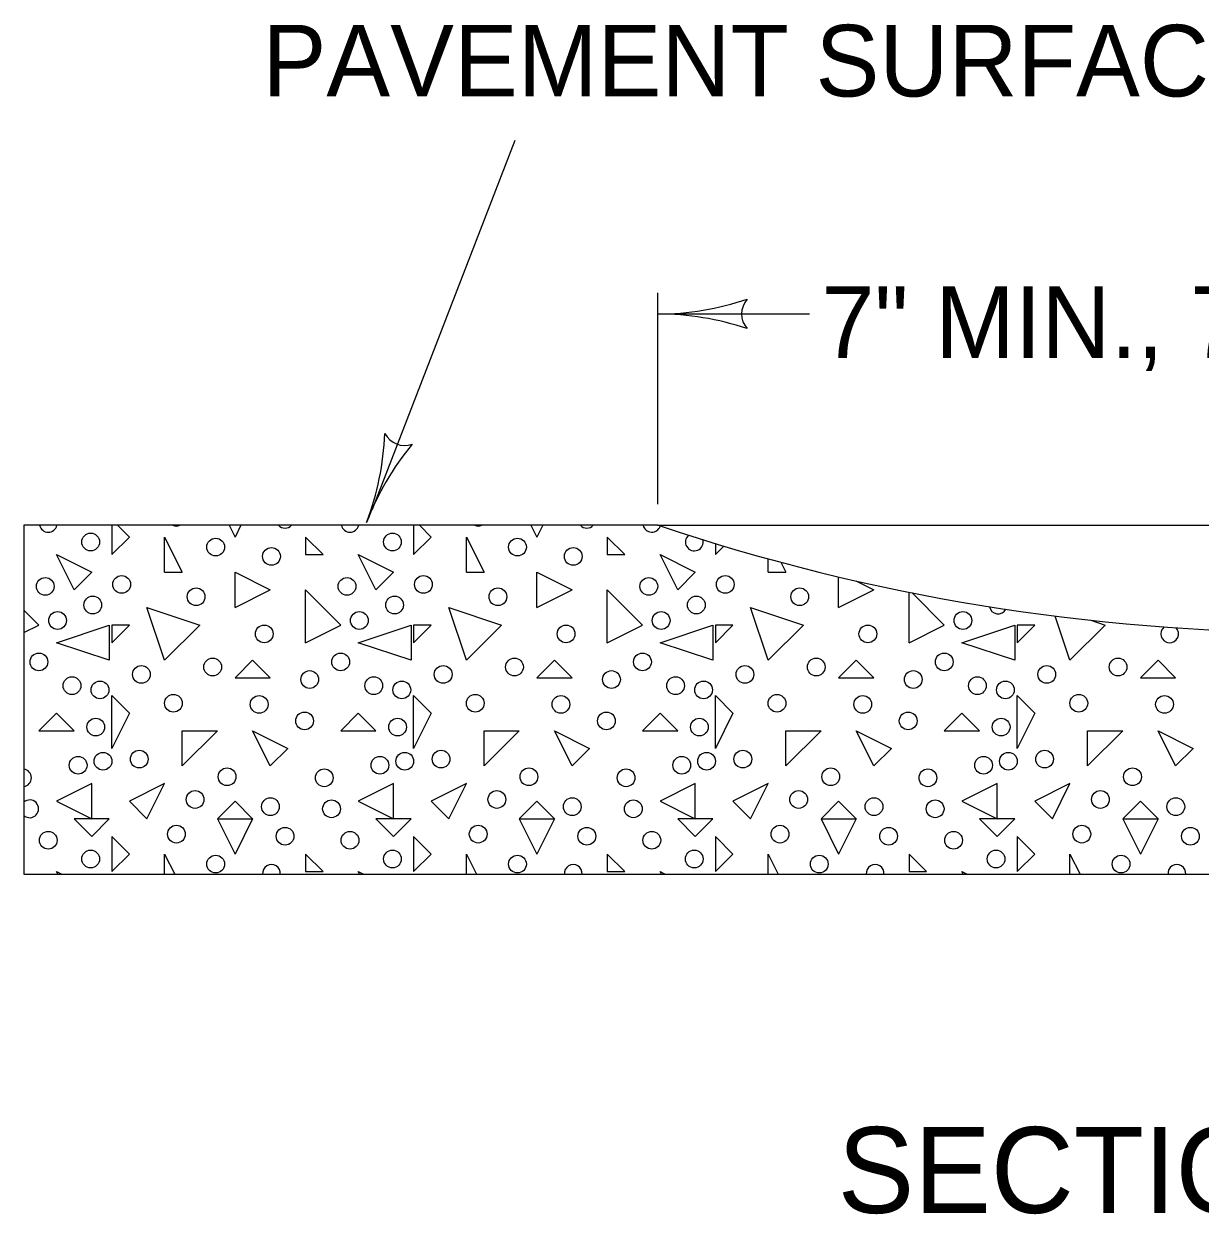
# Model space of a CAD drawing. Extents: x 999.2 to 1036.9, y 999.5 to 1022.6.
# Drawn here: x 1018.283 to 1021.571, y 1006.315 to 1009.641 of the extents above; entities that cross this region are included whole.
import ezdxf

# ---------------------------------------------------------------- set-up
doc = ezdxf.new("R2010")
doc.units = 0
doc.layers.add('Level 1', color=7, linetype='Continuous')

msp = doc.modelspace()

# ---------------------------------------------------------------- linework, layer by layer
at = {"layer": 'Level 1'}
for p, q in [((1019.6554, 1009.3145), (1019.2567, 1008.284)), ((1020.0544, 1008.2985), (1020.0544, 1008.889)), ((1020.0544, 1008.8299), (1020.4785, 1008.8299)), ((1018.2829, 1008.2394), (1018.2829, 1007.2644)), ((1020.0544, 1008.2394), (1018.2829, 1008.2394)), ((1018.5288, 1008.2394), (1018.5288, 1008.1574)), ((1018.578, 1008.2066), (1018.5452, 1008.2394)), ((1018.8568, 1008.2394), (1018.8733, 1008.2066)), ((1018.8897, 1008.2394), (1018.8733, 1008.2066)), ((1019.3722, 1008.2394), (1019.3722, 1008.1574)), ((1019.4214, 1008.2066), (1019.3886, 1008.2394)), ((1019.7002, 1008.2394), (1019.7167, 1008.2066)), ((1019.7331, 1008.2394), (1019.7167, 1008.2066)), ((1020.0544, 1008.2394), (1023.7134, 1008.2394)), ((1018.5288, 1008.1574), (1018.578, 1008.2066)), ((1019.0701, 1008.2066), (1019.0701, 1008.1574)), ((1019.1193, 1008.1574), (1019.0701, 1008.2066)), ((1019.3722, 1008.1574), (1019.4214, 1008.2066)), ((1019.9135, 1008.2066), (1019.9135, 1008.1574)), ((1019.9627, 1008.1574), (1019.9135, 1008.2066)), ((1020.2156, 1008.1883), (1020.2156, 1008.1574)), ((1020.2156, 1008.1574), (1020.2394, 1008.1812)), ((1019.0701, 1008.1574), (1019.1193, 1008.1574)), ((1019.9135, 1008.1574), (1019.9627, 1008.1574)), ((1018.4235, 1008.059), (1018.4727, 1008.1082)), ((1018.6764, 1008.1082), (1018.7256, 1008.1082)), ((1019.2669, 1008.059), (1019.3161, 1008.1082)), ((1019.5199, 1008.1082), (1019.5691, 1008.1082)), ((1020.1103, 1008.059), (1020.1595, 1008.1082)), ((1020.3633, 1008.1082), (1020.4125, 1008.1082)), ((1018.8733, 1008.0098), (1018.9717, 1008.059)), ((1019.7167, 1008.0098), (1019.8151, 1008.059)), ((1020.5601, 1008.0098), (1020.6585, 1008.059)), ((1018.2829, 1007.9395), (1018.3251, 1007.9606)), ((1018.3743, 1007.9114), (1018.5219, 1007.9606)), ((1018.5219, 1007.9606), (1018.5219, 1007.8622)), ((1018.5288, 1007.9606), (1018.5288, 1007.9114)), ((1018.5288, 1007.9114), (1018.578, 1007.9606)), ((1018.578, 1007.9606), (1018.5288, 1007.9606)), ((1018.6764, 1007.8622), (1018.7748, 1007.9606)), ((1019.0701, 1007.9114), (1019.1685, 1007.9606)), ((1019.2177, 1007.9114), (1019.3653, 1007.9606)), ((1019.3653, 1007.9606), (1019.3653, 1007.8622)), ((1019.3722, 1007.9606), (1019.3722, 1007.9114)), ((1019.3722, 1007.9114), (1019.4214, 1007.9606)), ((1019.4214, 1007.9606), (1019.3722, 1007.9606)), ((1019.5199, 1007.8622), (1019.6183, 1007.9606)), ((1019.9135, 1007.9114), (1020.0119, 1007.9606)), ((1020.0611, 1007.9114), (1020.2088, 1007.9606)), ((1020.2088, 1007.9606), (1020.2088, 1007.8622)), ((1020.2156, 1007.9606), (1020.2156, 1007.9114)), ((1020.2156, 1007.9114), (1020.2649, 1007.9606)), ((1020.2649, 1007.9606), (1020.2156, 1007.9606)), ((1020.3633, 1007.8622), (1020.4617, 1007.9606)), ((1020.7569, 1007.9114), (1020.8553, 1007.9606)), ((1020.9046, 1007.9114), (1021.0522, 1007.9606)), ((1021.0522, 1007.9606), (1021.0522, 1007.8622)), ((1021.0591, 1007.9606), (1021.0591, 1007.9114)), ((1021.0591, 1007.9114), (1021.1083, 1007.9606)), ((1021.1083, 1007.9606), (1021.0591, 1007.9606)), ((1021.2067, 1007.8622), (1021.3051, 1007.9606)), ((1018.5219, 1007.8622), (1018.3743, 1007.9114)), ((1019.3653, 1007.8622), (1019.2177, 1007.9114)), ((1020.2088, 1007.8622), (1020.0611, 1007.9114)), ((1021.0522, 1007.8622), (1020.9046, 1007.9114)), ((1018.8733, 1007.813), (1018.9717, 1007.813)), ((1019.7167, 1007.813), (1019.8151, 1007.813)), ((1020.5601, 1007.813), (1020.6585, 1007.813)), ((1021.4035, 1007.813), (1021.5019, 1007.813)), ((1018.5288, 1007.7637), (1018.578, 1007.7145)), ((1018.5288, 1007.6161), (1018.5288, 1007.7637)), ((1019.3722, 1007.7637), (1019.4214, 1007.7145)), ((1019.3722, 1007.6161), (1019.3722, 1007.7637)), ((1020.2156, 1007.7637), (1020.2649, 1007.7145)), ((1020.2156, 1007.6161), (1020.2156, 1007.7637)), ((1021.0591, 1007.7637), (1021.1083, 1007.7145)), ((1021.0591, 1007.6161), (1021.0591, 1007.7637)), ((1018.578, 1007.7145), (1018.5288, 1007.6161)), ((1019.4214, 1007.7145), (1019.3722, 1007.6161)), ((1020.2649, 1007.7145), (1020.2156, 1007.6161)), ((1021.1083, 1007.7145), (1021.0591, 1007.6161)), ((1018.3251, 1007.6653), (1018.4235, 1007.6653)), ((1018.7256, 1007.5669), (1018.8241, 1007.6653)), ((1019.1685, 1007.6653), (1019.2669, 1007.6653)), ((1019.5691, 1007.5669), (1019.6675, 1007.6653)), ((1020.0119, 1007.6653), (1020.1103, 1007.6653)), ((1020.4125, 1007.5669), (1020.5109, 1007.6653)), ((1020.8553, 1007.6653), (1020.9538, 1007.6653)), ((1021.2559, 1007.5669), (1021.3543, 1007.6653)), ((1018.9717, 1007.5669), (1019.0209, 1007.6161)), ((1019.8151, 1007.5669), (1019.8643, 1007.6161)), ((1020.6585, 1007.5669), (1020.7077, 1007.6161)), ((1021.5019, 1007.5669), (1021.5511, 1007.6161)), ((1018.4727, 1007.5177), (1018.3743, 1007.4685)), ((1018.4727, 1007.4193), (1018.4727, 1007.5177)), ((1018.6764, 1007.5177), (1018.578, 1007.4685)), ((1018.6272, 1007.4193), (1018.6764, 1007.5177)), ((1019.3161, 1007.5177), (1019.2177, 1007.4685)), ((1019.3161, 1007.4193), (1019.3161, 1007.5177)), ((1019.5199, 1007.5177), (1019.4214, 1007.4685)), ((1019.4706, 1007.4193), (1019.5199, 1007.5177)), ((1020.1595, 1007.5177), (1020.0611, 1007.4685)), ((1020.1595, 1007.4193), (1020.1595, 1007.5177)), ((1020.3633, 1007.5177), (1020.2649, 1007.4685)), ((1020.3141, 1007.4193), (1020.3633, 1007.5177)), ((1021.003, 1007.5177), (1020.9046, 1007.4685)), ((1021.003, 1007.4193), (1021.003, 1007.5177)), ((1021.2067, 1007.5177), (1021.1083, 1007.4685)), ((1021.1575, 1007.4193), (1021.2067, 1007.5177)), ((1018.3743, 1007.4685), (1018.4727, 1007.4193)), ((1018.578, 1007.4685), (1018.6272, 1007.4193)), ((1018.8733, 1007.4685), (1018.8241, 1007.4193)), ((1018.8733, 1007.4685), (1018.9225, 1007.4193)), ((1019.2177, 1007.4685), (1019.3161, 1007.4193)), ((1019.4214, 1007.4685), (1019.4706, 1007.4193)), ((1019.7167, 1007.4685), (1019.6675, 1007.4193)), ((1019.7167, 1007.4685), (1019.7659, 1007.4193)), ((1020.0611, 1007.4685), (1020.1595, 1007.4193)), ((1020.2649, 1007.4685), (1020.3141, 1007.4193)), ((1020.5601, 1007.4685), (1020.5109, 1007.4193)), ((1020.5601, 1007.4685), (1020.6093, 1007.4193)), ((1020.9046, 1007.4685), (1021.003, 1007.4193)), ((1021.1083, 1007.4685), (1021.1575, 1007.4193)), ((1021.4035, 1007.4685), (1021.3543, 1007.4193)), ((1021.4035, 1007.4685), (1021.4527, 1007.4193)), ((1018.4235, 1007.4193), (1018.4727, 1007.3701)), ((1018.5219, 1007.4193), (1018.4235, 1007.4193)), ((1018.4727, 1007.3701), (1018.5219, 1007.4193)), ((1018.8241, 1007.4193), (1018.9225, 1007.4193)), ((1018.8241, 1007.4193), (1018.8733, 1007.3209)), ((1018.8241, 1007.4193), (1018.9225, 1007.4193)), ((1018.9225, 1007.4193), (1018.8733, 1007.3209)), ((1019.2669, 1007.4193), (1019.3161, 1007.3701)), ((1019.3653, 1007.4193), (1019.2669, 1007.4193)), ((1019.3161, 1007.3701), (1019.3653, 1007.4193)), ((1019.6675, 1007.4193), (1019.7659, 1007.4193)), ((1019.6675, 1007.4193), (1019.7167, 1007.3209)), ((1019.6675, 1007.4193), (1019.7659, 1007.4193)), ((1019.7659, 1007.4193), (1019.7167, 1007.3209)), ((1020.1103, 1007.4193), (1020.1595, 1007.3701)), ((1020.2088, 1007.4193), (1020.1103, 1007.4193)), ((1020.1595, 1007.3701), (1020.2088, 1007.4193)), ((1020.5109, 1007.4193), (1020.6093, 1007.4193)), ((1020.5109, 1007.4193), (1020.5601, 1007.3209)), ((1020.5109, 1007.4193), (1020.6093, 1007.4193)), ((1020.6093, 1007.4193), (1020.5601, 1007.3209)), ((1020.9538, 1007.4193), (1021.003, 1007.3701)), ((1021.0522, 1007.4193), (1020.9538, 1007.4193)), ((1021.003, 1007.3701), (1021.0522, 1007.4193)), ((1021.3543, 1007.4193), (1021.4527, 1007.4193)), ((1021.3543, 1007.4193), (1021.4035, 1007.3209)), ((1021.3543, 1007.4193), (1021.4527, 1007.4193)), ((1021.4527, 1007.4193), (1021.4035, 1007.3209)), ((1018.578, 1007.3209), (1018.5288, 1007.3701)), ((1018.5288, 1007.3701), (1018.5288, 1007.2717)), ((1019.4214, 1007.3209), (1019.3722, 1007.3701)), ((1019.3722, 1007.3701), (1019.3722, 1007.2717)), ((1020.2649, 1007.3209), (1020.2156, 1007.3701)), ((1020.2156, 1007.3701), (1020.2156, 1007.2717)), ((1021.1083, 1007.3209), (1021.0591, 1007.3701)), ((1021.0591, 1007.3701), (1021.0591, 1007.2717)), ((1018.5288, 1007.2717), (1018.578, 1007.3209)), ((1019.0701, 1007.3209), (1019.0701, 1007.2717)), ((1019.1193, 1007.2717), (1019.0701, 1007.3209)), ((1019.3722, 1007.2717), (1019.4214, 1007.3209)), ((1019.9135, 1007.3209), (1019.9135, 1007.2717)), ((1019.9627, 1007.2717), (1019.9135, 1007.3209)), ((1020.2156, 1007.2717), (1020.2649, 1007.3209)), ((1020.7569, 1007.3209), (1020.7569, 1007.2717)), ((1020.8061, 1007.2717), (1020.7569, 1007.3209)), ((1021.0591, 1007.2717), (1021.1083, 1007.3209)), ((1019.0701, 1007.2717), (1019.1193, 1007.2717)), ((1019.9135, 1007.2717), (1019.9627, 1007.2717)), ((1020.7569, 1007.2717), (1020.8061, 1007.2717)), ((1018.2829, 1007.2644), (1025.4835, 1007.2644))]:
    msp.add_line(p, q, dxfattribs=at)
for points in [[(1018.6764, 1008.1082), (1018.6764, 1008.2066), (1018.7256, 1008.1082)], [(1019.5199, 1008.1082), (1019.5199, 1008.2066), (1019.5691, 1008.1082)], [(1018.4235, 1008.059), (1018.3743, 1008.1574), (1018.4727, 1008.1082)], [(1019.2669, 1008.059), (1019.2177, 1008.1574), (1019.3161, 1008.1082)], [(1020.1103, 1008.059), (1020.0611, 1008.1574), (1020.1595, 1008.1082)], [(1020.3633, 1008.1082), (1020.3633, 1008.1456)], [(1020.3985, 1008.1361), (1020.4125, 1008.1082)], [(1018.8733, 1008.0098), (1018.8733, 1008.1082), (1018.9717, 1008.059)], [(1019.7167, 1008.0098), (1019.7167, 1008.1082), (1019.8151, 1008.059)], [(1020.5601, 1008.0098), (1020.5601, 1008.0953)], [(1020.6084, 1008.084), (1020.6585, 1008.059)], [(1019.0701, 1007.9114), (1019.0701, 1008.059), (1019.1685, 1007.9606)], [(1019.9135, 1007.9114), (1019.9135, 1008.059), (1020.0119, 1007.9606)], [(1020.7569, 1007.9114), (1020.7569, 1008.0523)], [(1020.7653, 1008.0506), (1020.8553, 1007.9606)], [(1018.2829, 1008.0027), (1018.3251, 1007.9606)], [(1018.6764, 1007.8622), (1018.6272, 1008.0098), (1018.7748, 1007.9606)], [(1019.5199, 1007.8622), (1019.4706, 1008.0098), (1019.6183, 1007.9606)], [(1020.3633, 1007.8622), (1020.3141, 1008.0098), (1020.4617, 1007.9606)], [(1021.2067, 1007.8622), (1021.1655, 1007.9857)], [(1021.2647, 1007.974), (1021.3051, 1007.9606)], [(1018.8733, 1007.813), (1018.9225, 1007.8622), (1018.9717, 1007.813)], [(1019.7167, 1007.813), (1019.7659, 1007.8622), (1019.8151, 1007.813)], [(1020.5601, 1007.813), (1020.6093, 1007.8622), (1020.6585, 1007.813)], [(1021.4035, 1007.813), (1021.4527, 1007.8622), (1021.5019, 1007.813)], [(1018.3251, 1007.6653), (1018.3743, 1007.7145), (1018.4235, 1007.6653)], [(1019.1685, 1007.6653), (1019.2177, 1007.7145), (1019.2669, 1007.6653)], [(1020.0119, 1007.6653), (1020.0611, 1007.7145), (1020.1103, 1007.6653)], [(1020.8553, 1007.6653), (1020.9046, 1007.7145), (1020.9538, 1007.6653)], [(1018.7256, 1007.5669), (1018.7256, 1007.6653), (1018.8241, 1007.6653)], [(1018.9717, 1007.5669), (1018.9225, 1007.6653), (1019.0209, 1007.6161)], [(1019.5691, 1007.5669), (1019.5691, 1007.6653), (1019.6675, 1007.6653)], [(1019.8151, 1007.5669), (1019.7659, 1007.6653), (1019.8643, 1007.6161)], [(1020.4125, 1007.5669), (1020.4125, 1007.6653), (1020.5109, 1007.6653)], [(1020.6585, 1007.5669), (1020.6093, 1007.6653), (1020.7077, 1007.6161)], [(1021.2559, 1007.5669), (1021.2559, 1007.6653), (1021.3543, 1007.6653)], [(1021.5019, 1007.5669), (1021.4527, 1007.6653), (1021.5511, 1007.6161)], [(1018.6764, 1007.2644), (1018.6764, 1007.3209), (1018.7047, 1007.2644)], [(1019.5199, 1007.2644), (1019.5199, 1007.3209), (1019.5481, 1007.2644)], [(1020.3633, 1007.2644), (1020.3633, 1007.3209), (1020.3915, 1007.2644)], [(1021.2067, 1007.2644), (1021.2067, 1007.3209), (1021.2349, 1007.2644)], [(1018.3779, 1007.2644), (1018.3743, 1007.2717), (1018.3889, 1007.2644)], [(1019.2214, 1007.2644), (1019.2177, 1007.2717), (1019.2323, 1007.2644)], [(1020.0648, 1007.2644), (1020.0611, 1007.2717), (1020.0757, 1007.2644)], [(1020.9082, 1007.2644), (1020.9046, 1007.2717), (1020.9191, 1007.2644)]]:
    msp.add_lwpolyline(points, dxfattribs=at)
for centre in [(1018.4698, 1008.1928), (1018.8191, 1008.1786), (1019.3132, 1008.1928), (1019.6626, 1008.1786), (1018.9751, 1008.1525), (1019.8185, 1008.1525), (1018.5564, 1008.0742), (1019.3998, 1008.0742), (1020.2432, 1008.0742), (1018.3428, 1008.0688), (1018.7645, 1008.0398), (1019.1862, 1008.0688), (1019.6079, 1008.0398), (1020.0296, 1008.0688), (1020.4513, 1008.0398), (1018.4757, 1008.0167), (1019.3191, 1008.0167), (1020.1625, 1008.0167), (1018.3773, 1007.9734), (1019.2207, 1007.9734), (1020.0641, 1007.9734), (1020.9075, 1007.9734), (1018.9549, 1007.936), (1019.7984, 1007.936), (1020.6418, 1007.936), (1018.3251, 1007.8577), (1018.8108, 1007.8435), (1019.1685, 1007.8577), (1019.6542, 1007.8435), (1020.0119, 1007.8577), (1020.4976, 1007.8435), (1020.8553, 1007.8577), (1021.341, 1007.8435), (1018.6115, 1007.8228), (1019.0819, 1007.8085), (1019.4549, 1007.8228), (1019.9253, 1007.8085), (1020.2983, 1007.8228), (1020.7687, 1007.8085), (1021.1417, 1007.8228), (1018.4176, 1007.7913), (1018.4958, 1007.7795), (1019.261, 1007.7913), (1019.3393, 1007.7795), (1020.1044, 1007.7913), (1020.1827, 1007.7795), (1020.9479, 1007.7913), (1021.0261, 1007.7795), (1018.701, 1007.7421), (1019.5445, 1007.7421), (1020.3879, 1007.7421), (1021.2313, 1007.7421), (1018.9407, 1007.7391), (1019.7841, 1007.7391), (1020.6275, 1007.7391), (1021.4709, 1007.7391), (1018.484, 1007.6757), (1019.0676, 1007.6929), (1019.3275, 1007.6757), (1019.9111, 1007.6929), (1020.1709, 1007.6757), (1020.7545, 1007.6929), (1021.0143, 1007.6757), (1018.5042, 1007.5802), (1018.6056, 1007.5861), (1019.3476, 1007.5802), (1019.449, 1007.5861), (1020.191, 1007.5802), (1020.2924, 1007.5861), (1021.0345, 1007.5802), (1021.1358, 1007.5861), (1018.4348, 1007.5689), (1019.2782, 1007.5689), (1020.1217, 1007.5689), (1020.9651, 1007.5689), (1018.8511, 1007.5369), (1019.1227, 1007.5339), (1019.6945, 1007.5369), (1019.9662, 1007.5339), (1020.538, 1007.5369), (1020.8096, 1007.5339), (1021.3814, 1007.5369), (1018.7616, 1007.4734), (1019.605, 1007.4734), (1020.4484, 1007.4734), (1021.2918, 1007.4734), (1018.9722, 1007.4532), (1019.1429, 1007.4473), (1019.8156, 1007.4532), (1019.9863, 1007.4473), (1020.659, 1007.4532), (1020.8298, 1007.4473), (1021.5024, 1007.4532), (1018.7094, 1007.3765), (1019.5528, 1007.3765), (1020.3962, 1007.3765), (1021.2397, 1007.3765), (1018.3512, 1007.3593), (1019.013, 1007.3706), (1019.1946, 1007.3593), (1019.8564, 1007.3706), (1020.038, 1007.3593), (1020.6998, 1007.3706), (1020.8814, 1007.3593), (1021.5433, 1007.3706), (1018.4698, 1007.3071), (1019.3132, 1007.3071), (1020.1566, 1007.3071), (1021, 1007.3071), (1018.8191, 1007.2928), (1019.6626, 1007.2928), (1020.506, 1007.2928), (1021.3494, 1007.2928)]:
    msp.add_circle(centre, 0.0248, dxfattribs=at)
for centre, radius, start, end in [((1020.0544, 1009.6112), 0.7812, 270, 288.6688), ((1020.3515, 1008.8298), 0.0625, 138.7746, 220.8913), ((1020.0544, 1009.6112), 0.7812, 269.9878, 270), ((1020.0544, 1008.0487), 0.7812, 71.3472, 89.9939), ((1018.5112, 1008.527), 0.7812, 339.047, 357.7158), ((1019.9704, 1007.9682), 0.7812, 140.3942, 159.0409), ((1019.3471, 1008.525), 0.0625, 207.8216, 289.9383), ((1018.3512, 1008.245), 0.0248, 192.9747, 347.0253), ((1018.7094, 1008.2622), 0.0248, 246.9182, 293.0818), ((1019.013, 1008.2563), 0.0248, 222.9621, 317.0379), ((1019.1946, 1008.245), 0.0248, 192.9747, 347.0253), ((1018.5112, 1008.527), 0.7812, 339.0348, 339.047), ((1019.5528, 1008.2622), 0.0248, 246.9182, 293.0818), ((1019.8564, 1008.2563), 0.0248, 222.9621, 317.0379), ((1020.038, 1008.245), 0.0248, 192.9747, 342.3038), ((1021.8839, 1013.6801), 5.7396, 251.42665, 288.57335), ((1020.1566, 1008.1928), 0.0248, 130.3503, 14.7079), ((1021.0059, 1008.0167), 0.0248, 191.1274, 331.2541), ((1021.4852, 1007.936), 0.0248, 128.0659, 44.0024), ((1018.2793, 1007.5339), 0.0248, 278.34, 81.66), ((1018.2995, 1007.4473), 0.0248, 227.9643, 132.0357), ((1018.9751, 1007.2668), 0.0248, 354.5273, 185.4727), ((1019.8185, 1007.2668), 0.0248, 354.5273, 185.4727), ((1020.662, 1007.2668), 0.0248, 354.5273, 185.4727), ((1021.5054, 1007.2668), 0.0248, 354.5273, 185.4727)]:
    msp.add_arc(centre, radius, start, end, dxfattribs=at)

# ---------------------------------------------------------------- texts
for s, height, p in [('PAVEMENT SURFACE', 0.2, (1018.95, 1009.4377)), ('7" MIN., 7.5" MAX.', 0.2, (1020.5116, 1008.7073)), ('SECTION A-A', 0.24, (1020.5573, 1006.318))]:
    msp.add_text(s, height=height, dxfattribs=at).set_placement(p)

doc.saveas('drawing.dxf')
